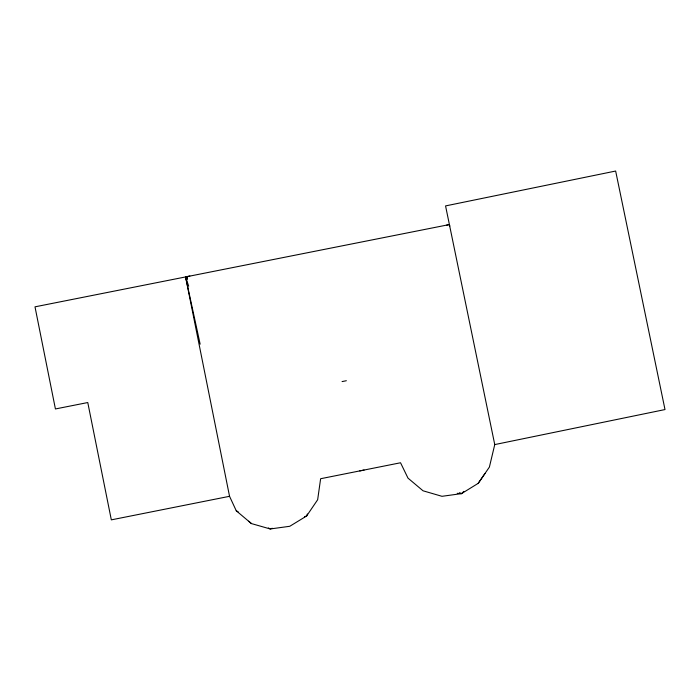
<?xml version="1.0" encoding="UTF-8"?>
<svg xmlns="http://www.w3.org/2000/svg" width="700" height="700" viewBox="0 0 700 700"><rect width="100%" height="100%" fill="white"/><g stroke="black" fill="none" stroke-linecap="round" stroke-linejoin="round"><path stroke-width="1.05" d="M494.751 444.588L665 409.561L615.65 171.036L445.559 205.914L494.751 444.588L489.387 467.093L478.205 483.341L461.51 493.631L441.98 496.309L423.045 490.796L407.995 478.126L400.54 462.77L320.626 478.721L317.651 499.748L306.618 515.996L289.774 526.286L270.244 528.964L251.457 523.591L248.649 521.22M307.37 513.984L306.618 515.996L304.596 516.714M484.995 473.48L478.205 483.341M457.24 493.316L461.51 493.631L463.838 491.418M272.265 528.246L270.244 528.964L268.354 527.957M359.783 470.907L364.061 470.05M449.767 226.152L449.435 224.551L35 306.836L55.422 408.957L87.771 402.544L111.326 519.864L229.547 496.309L236.259 510.781L251.457 523.591M446.775 225.076L449.435 224.551M229.547 496.309L185.561 276.876L189.849 276.027M342.072 381.579L346.351 380.73M459.576 492.651L461.51 493.631M236.259 510.781L238.14 511.796M200.148 344.164L185.561 276.876L187.486 277.918M188.685 286.169L185.561 276.876L187.416 278.031M185.561 276.876L187.285 278.224L185.561 276.876L187.381 279.589"/></g></svg>
